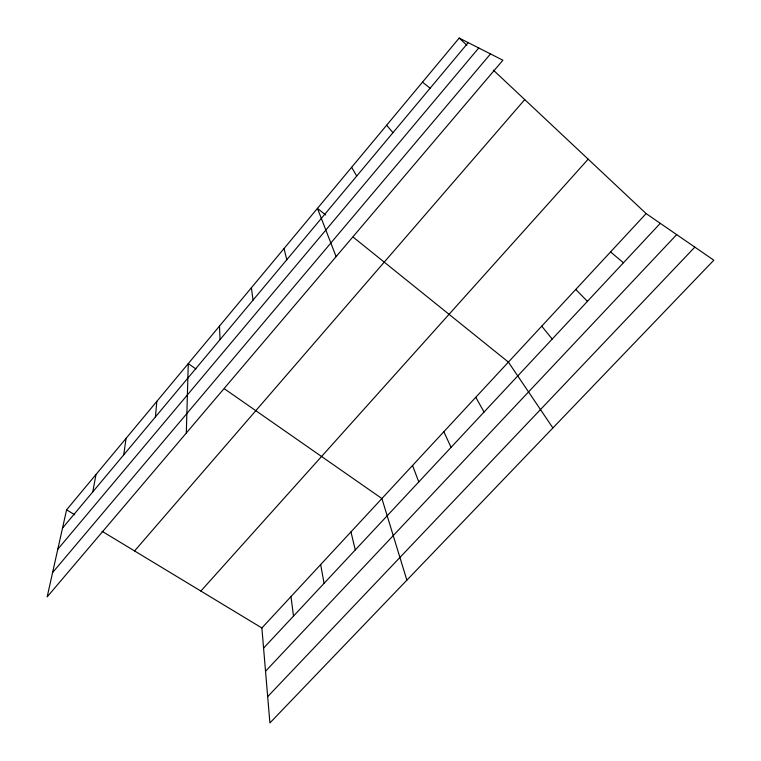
<?xml version="1.0" encoding="UTF-8"?>
<svg xmlns="http://www.w3.org/2000/svg" width="761" height="761" viewBox="0 0 761 761"><rect width="100%" height="100%" fill="white"/><g stroke="black" fill="none" stroke-linecap="round" stroke-linejoin="round"><path stroke-width="1.14" d="M186.321 433.019L188.262 363.615L195.872 368.914M155.425 416.933L156.814 401.399M123.739 454.84L126.069 438.346M92.775 491.901L96 474.474M66.588 509.822L47.172 596.881L502.888 60.214L459.187 38.05L66.588 509.822L74.702 514.721M62.507 528.115L468.215 42.635M57.798 549.242L478.745 47.972M52.595 572.567L490.493 53.926M134.573 550.945L524.738 99.605M200.875 591.059L588.177 159.173M261.879 627.968L646.118 213.584L713.828 260.205L269.898 722.95L261.879 627.968L102.06 531.283M263.582 648.115L660.282 223.334M265.532 671.24L676.672 234.616M267.682 696.638L694.831 247.125M224.428 388.814L381.898 498.541L406.869 580.186M422.479 82.159L430.127 88.209M325.698 215.002L317.451 208.371L336.105 256.628M353.171 237.128L508.405 362.103L552.895 427.958M610.56 251.929L623.44 262.773M459.187 38.05L466.874 45.26M493.328 70.107L646.118 213.584M575.773 289.456L587.425 301.337M386.645 125.223L392.971 132.671M541.727 326.165L552.21 339.054M351.639 167.287L356.719 176.057M475.787 397.29L484.053 412.034M443.844 431.734L451.064 447.354M412.548 465.485L418.778 481.922M284.043 248.514L286.773 259.748M350.964 531.901L355.282 549.918M320.657 564.586L324.072 583.345M251.396 287.744L253.032 300.129M290.968 596.595L293.508 616.068M219.472 326.108L220.062 339.577"/></g></svg>
